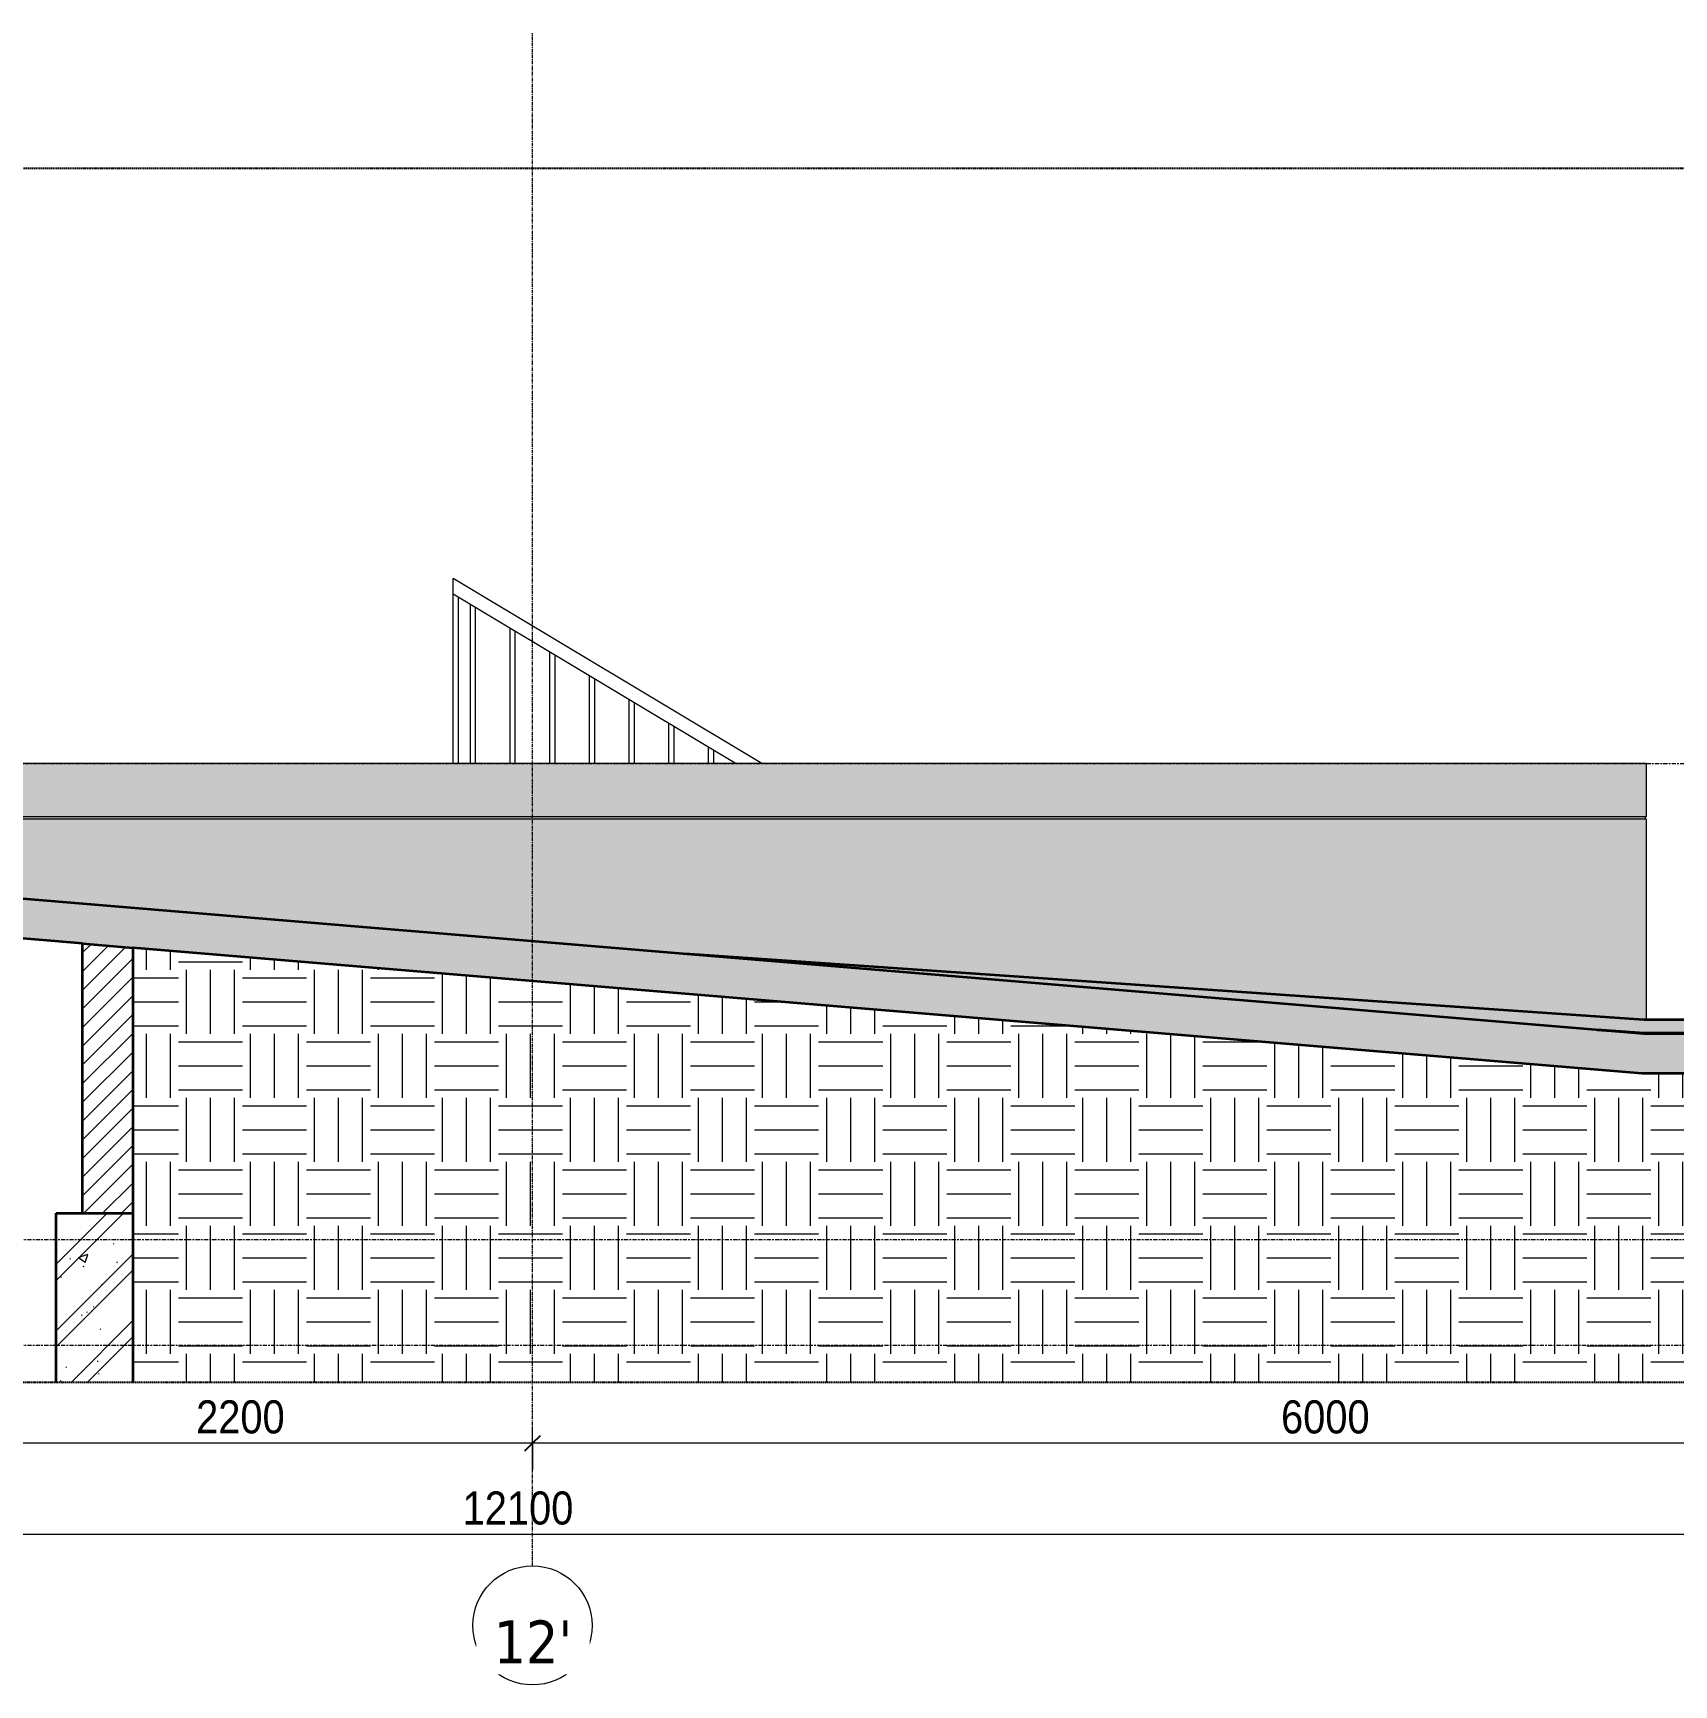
# Model space of a CAD drawing. Header units: millimetres. Extents: x 46404 to 154333, y -1327 to 55734.
# Drawn here: x 143961 to 150162, y -1283 to 4961 of the extents above; entities that cross this region are included whole.
import ezdxf

# ---------------------------------------------------------------- set-up
doc = ezdxf.new("R2010")
doc.units = ezdxf.units.MM
for name, pattern in [('Centre', [31.75, 6.35, -4.7625, 15.875, -4.7625]), ('Grid Line', [22.225, 12.7, -3.175, 3.175, -3.175]), ('Hidden', [7.14375, 4.7625, -2.38125])]:
    doc.linetypes.add(name, pattern=pattern)
for name, color, linetype, lineweight in [('0-2', 10, 'Continuous', 5), ('A-ANNO-DIMS', 211, 'Continuous', 9), ('A-ANNO-DIMS-50', 211, 'Continuous', 9), ('A-DETL-GENF', 92, 'Continuous', 18), ('A-DETL-GENF-1', 9, 'Continuous', 18), ('A-DETL-GENF-3', 92, 'Hidden', 25), ('A-DETL-MEDM', 33, 'Continuous', 35), ('A-FLOR-FNSH-1', 7, 'Continuous', 35), ('A-FLOR-HRAL', 11, 'Continuous', 18), ('A-FLOR-HRAL-3', 253, 'Continuous', 18), ('A-FLOR-LEVL-2', 51, 'Centre', 9), ('A-FLOR-PATT-1', 253, 'Continuous', 18), ('A-FLOR-PATT-2', 8, 'Continuous', 18), ('A-WALL', 113, 'Continuous', 18), ('A-WALL-PATT-4', 254, 'Continuous', 5), ('A-WALL-PATT-5', 9, 'Continuous', 18), ('S-GRID-1', 1, 'Grid Line', 9), ('S-GRID-IDEN', 1, 'Continuous', 9)]:
    doc.layers.add(name, color=color, linetype=linetype, lineweight=lineweight)
doc.styles.add('Tahoma_B', font='tahomabd.ttf', dxfattribs={"height": 162.5})
doc.styles.add('UTM Avo', font='', dxfattribs={"width": 0.9, "height": 125})
doc.styles.get('UTM Avo').set_extended_font_data('UTM Avo')
doc.dimstyles.new('1_Dim_chi_tiet_2_5', dxfattribs={"dimscale": 304.8, "dimtxt": 124.912619, "dimasz": 0.19685, "dimexe": 0.164042, "dimexo": 0.0625, "dimgap": 0.016404, "dimtad": 1, "dimdec": 0, "dimrnd": 5, "dimzin": 0, "dimdsep": 46, "dimtxsty": 'UTM Avo', "dimblk1": 'OBLIQUE', "dimblk2": 'OBLIQUE', "dimsah": 1, "dimcen": 0.09, "dimdle": 0.164042, "dimazin": 0, "dimtfac": 1, "dimtdec": 4, "dimtix": 1, "dimtmove": 0, "dimatfit": 3, "dimfxl": 0.328084, "dimfxlon": 1, "dimtvp": 1, "dimtolj": 1, "dimtzin": 0, "dimarcsym": 2})
pattern_1 = [(50, (-106564.9, 15725), (364.368, -31.8783), [38.1, -419.1]), (355, (-106564.9, 15725), (-70.486, 382.113), [30.48, -335.28]), (100.451, (-106534.54, 15722.34), (293.885, 350.2334), [32.38, -356.18]), (46.184, (-106564.9, 15826.6), (542.158, -84.086), [57.15, -628.65]), (96.636, (-106519.7, 15819.6), (474.805, 494.855), [48.57, -534.27]), (351.184, (-106564.9, 15826.6), (474.81, 494.85), [45.72, -502.92]), (21, (-106514.1, 15801.2), (303.2285, -204.5305), [38.1, -419.1]), (326, (-106514.1, 15801.2), (123.604, 368.376), [30.48, -335.28]), (71.451, (-106488.83, 15784.16), (426.834, 163.843), [32.38, -356.18]), (37.5, (-106564.9, 15725), (6.1766, 169.1102), [3.353, -327.863, 3.353, -337.007, -336.55]), (37.5, (-106564.9, 15725), (6.1766, 169.1102), [-671.576, 3.353, -333.197]), (7.5, (-106564.9, 15725), (133.6389, 200.3615), [3.353, -190.703, 3.353, -320.243, -128.27]), (7.5, (-106564.9, 15725), (133.6389, 200.3615), [-517.652, 3.353, -124.917]), (327.5, (-106678.19, 15725), (271.1818, -11.4584), [3.353, -123.647, 3.353, -392.887, -525.78]), (327.5, (-106678.19, 15725), (271.1818, -11.4584), [-523.24, 3.353, -522.427]), (317.5, (-106728.99, 15725), (296.2585, 50.853), [3.353, -161.747, 3.353, -259.791, -373.38]), (317.5, (-106728.99, 15725), (296.2585, 50.853), [-428.244, 3.353, -370.027]), (45, (-106564.9, 15725), (-125.7236, 125.7236), []), (45, (-106564.9, 15915.5), (-125.7236, 125.7236), [])]

# ---------------------------------------------------------------- blocks, each defined once
blk = doc.blocks.new('NCV_TKTC_KET CAU_rvt-6-TKCS_RAMP NKT 2 - MẶT CẮT 2')
at = {"layer": 'A-FLOR-PATT-1'}
h = blk.add_hatch(dxfattribs=at)
h.set_pattern_fill('FP_44', color=256, style=0, pattern_type=2)
h.set_pattern_definition(pattern_1)
h.paths.add_polyline_path([(-101752.6, 1178.3), (-101752.6, 1180.8), (-101928.9, 1192.9), (-101753.9, 1178.3)])
h = blk.add_hatch(dxfattribs=at)
h.set_pattern_fill('FP_44', color=256, style=0, pattern_type=2)
h.set_pattern_definition(pattern_1)
h.paths.add_polyline_path([(-101752.6, 1178.3), (-101752.6, 1180.8), (-101928.9, 1192.9), (-101753.9, 1178.3)])
h = blk.add_hatch(dxfattribs=at)
h.set_pattern_fill('FP_44', color=256, style=0, pattern_type=2)
h.set_pattern_definition(pattern_1)
h.paths.add_polyline_path([(-101752.6, 1178.3), (-100452.6, 1178.3), (-100452.6, 1180.8), (-101752.6, 1180.8)])
h = blk.add_hatch(dxfattribs=at)
h.set_pattern_fill('FP_44', color=256, style=0, pattern_type=2)
h.set_pattern_definition(pattern_1)
h.paths.add_polyline_path([(-101752.6, 1178.3), (-100452.6, 1178.3), (-100452.6, 1180.8), (-101752.6, 1180.8)])
at = {"layer": 'A-WALL-PATT-5'}
h = blk.add_hatch(dxfattribs=at)
h.set_pattern_fill('FP_44', color=256, style=0, pattern_type=2)
h.set_pattern_definition(pattern_1)
h.paths.add_polyline_path([(-107752.6, -139.2), (-107462.6, -139.2), (-107462.6, 500), (-107752.6, 500)])
h = blk.add_hatch(dxfattribs=at)
h.set_pattern_fill('FP_44', color=256, style=0, pattern_type=2)
h.set_pattern_definition(pattern_1)
h.paths.add_polyline_path([(-107752.6, -139.2), (-107462.6, -139.2), (-107462.6, 500), (-107752.6, 500)])
at = {"layer": 'A-FLOR-FNSH-1'}
for p, q in [((-101752.6, 1180.8), (-101928.9, 1192.9)), ((-101752.6, 1178.3), (-101752.6, 1180.8)), ((-100452.6, 1180.8), (-101752.6, 1180.8)), ((-101752.6, 1180.8), (-101752.6, 1178.3))]:
    blk.add_line(p, q, dxfattribs=at)
blk = doc.blocks.new('Railing - 20mm-2407305-TKCS_RAMP NKT 2 - MẶT CẮT 2')
at = {"layer": 'A-FLOR-HRAL'}
for p, q in [((-106187.5, 2200), (-106187.5, 2802.7)), ((-106167.5, 2200), (-106167.5, 2790.7))]:
    blk.add_line(p, q, dxfattribs=at)
blk = doc.blocks.new('Railing - 20mm-2407303-TKCS_RAMP NKT 2 - MẶT CẮT 2')
at = {"layer": 'A-FLOR-HRAL'}
for p, q in [((-106037.5, 2200), (-106037.5, 2712.7)), ((-106017.5, 2200), (-106017.5, 2700.7))]:
    blk.add_line(p, q, dxfattribs=at)
blk = doc.blocks.new('Railing - 20mm-V36-TKCS_RAMP NKT 2 - MẶT CẮT 2')
at = {"layer": 'A-FLOR-HRAL'}
for p, q in [((-105887.5, 2200), (-105887.5, 2622.7)), ((-105867.5, 2200), (-105867.5, 2610.7))]:
    blk.add_line(p, q, dxfattribs=at)
blk = doc.blocks.new('Railing - 20mm-V37-TKCS_RAMP NKT 2 - MẶT CẮT 2')
at = {"layer": 'A-FLOR-HRAL'}
for p, q in [((-105737.5, 2200), (-105737.5, 2532.7)), ((-105717.5, 2200), (-105717.5, 2520.7))]:
    blk.add_line(p, q, dxfattribs=at)
blk = doc.blocks.new('Railing - 20mm-V38-TKCS_RAMP NKT 2 - MẶT CẮT 2')
at = {"layer": 'A-FLOR-HRAL'}
for p, q in [((-105587.5, 2200), (-105587.5, 2442.7)), ((-105567.5, 2200), (-105567.5, 2430.7))]:
    blk.add_line(p, q, dxfattribs=at)
blk = doc.blocks.new('Railing - 20mm-V39-TKCS_RAMP NKT 2 - MẶT CẮT 2')
at = {"layer": 'A-FLOR-HRAL'}
for p, q in [((-105437.5, 2200), (-105437.5, 2352.7)), ((-105417.5, 2200), (-105417.5, 2340.7))]:
    blk.add_line(p, q, dxfattribs=at)
blk = doc.blocks.new('Railing - 20mm-V40-TKCS_RAMP NKT 2 - MẶT CẮT 2')
at = {"layer": 'A-FLOR-HRAL'}
for p, q in [((-105287.5, 2200), (-105287.5, 2262.7)), ((-105267.5, 2200), (-105267.5, 2250.7))]:
    blk.add_line(p, q, dxfattribs=at)
blk = doc.blocks.new('Railing - 20mm-2407301-TKCS_RAMP NKT 2 - MẶT CẮT 2')
at = {"layer": 'A-FLOR-HRAL'}
for p, q in [((-106252.5, 2200), (-106252.5, 2841.7)), ((-106232.5, 2200), (-106232.5, 2829.7))]:
    blk.add_line(p, q, dxfattribs=at)
blk = doc.blocks.new('Railing - Railing-939322-TKCS_RAMP NKT 2 - MẶT CẮT 2')
for name in ['Railing - 20mm-2407301-TKCS_RAMP NKT 2 - MẶT CẮT 2', 'Railing - 20mm-2407305-TKCS_RAMP NKT 2 - MẶT CẮT 2', 'Railing - 20mm-2407303-TKCS_RAMP NKT 2 - MẶT CẮT 2', 'Railing - 20mm-V36-TKCS_RAMP NKT 2 - MẶT CẮT 2', 'Railing - 20mm-V37-TKCS_RAMP NKT 2 - MẶT CẮT 2', 'Railing - 20mm-V38-TKCS_RAMP NKT 2 - MẶT CẮT 2', 'Railing - 20mm-V39-TKCS_RAMP NKT 2 - MẶT CẮT 2', 'Railing - 20mm-V40-TKCS_RAMP NKT 2 - MẶT CẮT 2']:
    blk.add_blockref(name, (0, 0))
blk = doc.blocks.new('Top Rail Type - Top Rail_Internal_-939339-TKCS_RAMP NKT 2 - MẶT CẮT 2')
at = {"layer": 'A-FLOR-HRAL'}
for p, q in [((-106252.5, 2841.7), (-106252.5, 2900)), ((-105085.8, 2200), (-106252.5, 2900)), ((-106252.5, 2841.7), (-105183, 2200))]:
    blk.add_line(p, q, dxfattribs=at)
blk = doc.blocks.new('BORDER VIEW - BORDER VIEW-2378347-TKCS_RAMP NKT 2 - MẶT CẮT 2')
at = {"layer": 'A-DETL-GENF-3'}
for p, q in [((-113367.3, 4450), (-99842.6, 4450)), ((-99842.6, -139.2), (-113367.3, -139.2))]:
    blk.add_line(p, q, dxfattribs=at)
blk = doc.blocks.new('Grid - M_Grid Head - Circle-353313-TKCS_RAMP NKT 2 - MẶT CẮT 2')
at = {"layer": 'S-GRID-IDEN'}
blk.add_circle((-99952.6, -1057.8), 225, dxfattribs=at)
blk = doc.blocks.new('DIMBLOCK27-TKCS_RAMP NKT 2 - MẶT CẮT 2')
at = {"layer": 'A-ANNO-DIMS-50', "lineweight": 25}
for p, q in [((145848.4, -369.4), (145818.4, -399.4)), ((145848.4, -369.4), (145878.4, -339.4)), ((151848.4, -369.4), (151818.4, -399.4)), ((151848.4, -369.4), (151878.4, -339.4))]:
    blk.add_line(p, q, dxfattribs=at)
at = {"layer": 'A-ANNO-DIMS-50'}
for p, q in [((145848.4, -469.4), (145848.4, -319.4)), ((151898.4, -369.4), (145848.4, -369.4)), ((145848.4, -369.4), (145848.4, -469.4)), ((151848.4, -469.4), (151848.4, -319.4)), ((151848.4, -369.4), (151848.4, -469.4))]:
    blk.add_line(p, q, dxfattribs=at)
at = {"layer": 'A-ANNO-DIMS-50', "color": 0, "insert": (148677.2, -207), "char_height": 125, "width": 410.824, "attachment_point": 1, "line_spacing_factor": 1.110334, "style": 'UTM Avo'}
blk.add_mtext('6000', dxfattribs=at)
blk = doc.blocks.new('_Oblique')
at = {"color": 0, "linetype": 'ByBlock', "lineweight": -2}
blk.add_line((-0.5, -0.5), (0.5, 0.5), dxfattribs=at)
blk = doc.blocks.new('DIMBLOCK28-TKCS_RAMP NKT 2 - MẶT CẮT 2')
at = {"layer": 'A-ANNO-DIMS-50', "lineweight": 25}
for p, q in [((143648.4, -369.4), (143618.4, -399.4)), ((143648.4, -369.4), (143678.4, -339.4)), ((145848.4, -369.4), (145818.4, -399.4)), ((145848.4, -369.4), (145878.4, -339.4))]:
    blk.add_line(p, q, dxfattribs=at)
at = {"layer": 'A-ANNO-DIMS-50'}
for p, q in [((143648.4, -469.4), (143648.4, -319.4)), ((145848.4, -369.4), (143648.4, -369.4)), ((143648.4, -369.4), (143648.4, -469.4)), ((145848.4, -469.4), (145848.4, -319.4)), ((145848.4, -369.4), (145848.4, -469.4))]:
    blk.add_line(p, q, dxfattribs=at)
at = {"layer": 'A-ANNO-DIMS-50', "color": 0, "insert": (144577.2, -207), "char_height": 125, "width": 410.824, "attachment_point": 1, "line_spacing_factor": 1.110334, "style": 'UTM Avo'}
blk.add_mtext('2200', dxfattribs=at)
blk = doc.blocks.new('DIMBLOCK30-TKCS_RAMP NKT 2 - MẶT CẮT 2')
at = {"layer": 'A-ANNO-DIMS-50'}
for p, q in [((139748.3, -813.8), (139748.3, -663.8)), ((151848.4, -813.8), (151848.4, -663.8)), ((151898.4, -713.8), (139698.3, -713.8)), ((139748.3, -713.8), (139748.3, -813.8)), ((151848.4, -713.8), (151848.4, -813.8))]:
    blk.add_line(p, q, dxfattribs=at)
at = {"layer": 'A-ANNO-DIMS-50', "lineweight": 25}
for p, q in [((139748.3, -713.8), (139778.3, -683.8)), ((151848.4, -713.8), (151878.4, -683.8)), ((139748.3, -713.8), (139718.3, -743.8)), ((151848.4, -713.8), (151818.4, -743.8))]:
    blk.add_line(p, q, dxfattribs=at)
at = {"layer": 'A-ANNO-DIMS-50', "color": 0, "insert": (145584.4, -551.4), "char_height": 125, "width": 513.53, "attachment_point": 1, "line_spacing_factor": 1.110334, "style": 'UTM Avo'}
blk.add_mtext('12100', dxfattribs=at)

msp = doc.modelspace()

# ---------------------------------------------------------------- hatches: boundary and pattern name
at = {"layer": 'A-DETL-GENF-1'}
h = msp.add_hatch(dxfattribs=at)
h.set_pattern_fill('FP_44', color=256, style=0, pattern_type=2)
h.set_pattern_definition([(50, (145236.05, 15725), (364.368, -31.8783), [38.1, -419.1]), (355, (145236.05, 15725), (-70.486, 382.113), [30.48, -335.28]), (100.451, (145266.4, 15722.34), (293.885, 350.233), [32.38, -356.18]), (46.184, (145236.05, 15826.6), (542.158, -84.086), [57.15, -628.65]), (96.636, (145281.23, 15819.6), (474.805, 494.855), [48.57, -534.27]), (351.184, (145236.05, 15826.6), (474.81, 494.85), [45.72, -502.92]), (21, (145286.85, 15801.2), (303.2285, -204.5305), [38.1, -419.1]), (326, (145286.85, 15801.2), (123.604, 368.376), [30.48, -335.28]), (71.451, (145312.12, 15784.16), (426.834, 163.843), [32.38, -356.18]), (37.5, (145236.05, 15725), (6.1766, 169.1102), [3.353, -327.863, 3.353, -337.007, -336.55]), (37.5, (145236.05, 15725), (6.1766, 169.1102), [-671.576, 3.353, -333.197]), (7.5, (145236.05, 15725), (133.6389, 200.3615), [3.353, -190.703, 3.353, -320.243, -128.27]), (7.5, (145236.05, 15725), (133.6389, 200.3615), [-517.652, 3.353, -124.917]), (327.5, (145122.77, 15725), (271.1818, -11.4584), [3.353, -123.647, 3.353, -392.887, -525.78]), (327.5, (145122.77, 15725), (271.1818, -11.4584), [-523.24, 3.353, -522.427]), (317.5, (145071.97, 15725), (296.2585, 50.853), [3.353, -161.747, 3.353, -259.791, -373.38]), (317.5, (145071.97, 15725), (296.2585, 50.853), [-428.244, 3.353, -370.027]), (45, (145236.05, 15725), (-125.7236, 125.7236), []), (45, (145236.05, 15915.5), (-125.7236, 125.7236), [])])
h.paths.add_polyline_path([(151098.3, 778.3), (151348.3, 778.3), (151348.3, 1178.3), (150040.8, 1178.8), (140840.8, 1945), (139348.3, 1945), (139348.3, 1795), (140840.8, 1795), (150040.8, 1028.3), (151098.3, 1028.3), (151098.3, 949.1)])
h = msp.add_hatch(dxfattribs=at)
h.set_pattern_fill('FP_54', color=256, style=0, pattern_type=2)
h.set_pattern_definition([(45, (145236.05, 15725), (-35.35534, 35.35534), [])])
h.paths.add_polyline_path([(144148.4, 500), (144338.4, 500), (144338.4, 1503.5), (144148.4, 1519.4), (144148.4, 1028.3)])
h = msp.add_hatch(dxfattribs=at)
h.set_pattern_fill('FP_55', color=256, style=0, pattern_type=2)
h.set_pattern_definition([(0, (145236.05, 15725), (241.935, 241.935), [241.935, -241.935]), (0, (145236.05, 15815.73), (241.935, 241.935), [241.935, -241.935]), (0, (145236.05, 15906.45), (241.935, 241.935), [241.935, -241.935]), (90, (145266.3, 15936.7), (-241.935, 241.935), [241.935, -241.935]), (90, (145357.02, 15936.7), (-241.935, 241.935), [241.935, -241.935]), (90, (145447.74, 15936.7), (-241.935, 241.935), [241.935, -241.935])])
h.paths.add_polyline_path([(146427.7, -139.2), (151958.4, -139.2), (151997.2, -134.1), (152033.4, -119.1), (152064.5, -95.3), (152088.3, -64.2), (152103.3, -28), (152108.4, 10.8), (152108.4, 500), (151548.4, 500), (151548.4, 778.3), (151098.3, 778.3), (151098.3, 1028.3), (150040.8, 1028.3), (144338.4, 1503.5), (144338.4, -139.2), (145379.6, -139.2)])
at = {"layer": 'A-FLOR-PATT-2'}
h = msp.add_hatch(dxfattribs=at)
h.set_pattern_fill('FP_47', color=256, style=0, pattern_type=2)
h.set_pattern_definition([(0, (145236.05, 15725), (203.2, 50.8), [16.764, -135.636, 16.764, -135.636, -812.8]), (0, (145236.05, 15725), (203.2, 50.8), [-304.8, 16.764, -288.036, 16.764, -135.636, -355.6]), (0, (145236.05, 15725), (203.2, 50.8), [-762, 16.764, -84.836, 16.764, -237.236]), (120, (145312.25, 15750.4), (-145.59409, 150.57636), [16.764, -135.636, 16.764, -135.636, -812.8]), (120, (145312.25, 15750.4), (-145.59409, 150.57636), [-304.8, 16.764, -288.036, 16.764, -135.636, -355.6]), (120, (145312.25, 15750.4), (-145.59409, 150.57636), [-762, 16.764, -84.836, 16.764, -237.236]), (240, (145337.65, 15852), (-57.60591, -201.37636), [16.764, -135.636, 16.764, -135.636, -812.8]), (240, (145337.65, 15852), (-57.60591, -201.37636), [-304.8, 16.764, -288.036, 16.764, -135.636, -355.6]), (240, (145337.65, 15852), (-57.60591, -201.37636), [-762, 16.764, -84.836, 16.764, -237.236])])
h.paths.add_polyline_path([(150424.1, 1180.8), (151348.3, 1180.8), (151348.3, 1230.8), (150040.8, 1231.3), (146423.7, 1480.3), (149872.1, 1192.9), (150048.3, 1180.8)])
at = {"layer": 'A-WALL-PATT-4'}
h = msp.add_hatch(color=256, dxfattribs=at)
h.paths.add_polyline_path([(150048.3, 1230.8), (150058.3, 1230.8), (150058.3, 1990), (141698.4, 1990), (141698.4, 1874.1), (146423.7, 1480.3), (150047.1, 1230.9)])
h.paths.add_polyline_path([(141498.4, 1890.7), (141498.4, 1990), (141238.3, 1990), (141238.3, 1912.4), (141248.3, 1911.6)])
h.paths.add_polyline_path([(146920.8, 2000), (150058.3, 2000), (150058.3, 2200), (141238.3, 2200), (141238.3, 2000), (145169.2, 2000)])
h = msp.add_hatch(color=256, dxfattribs=at)
h.paths.add_polyline_path([(143417.5, 1990), (150054.3, 1990), (150054.3, 2000), (141698.4, 2000), (141698.4, 1990)])
h.paths.add_polyline_path([(141248.3, 1990), (141498.4, 1990), (141498.4, 2000), (141242.3, 2000), (141242.3, 1990)])

# ---------------------------------------------------------------- linework, layer by layer
at = {"layer": 'A-DETL-MEDM'}
for p, q in [((150047.1, 1178.3), (140847.1, 1945)), ((144148.4, 1519.4), (140840.8, 1795)), ((144148.4, 1519.4), (144338.4, 1503.5)), ((144148.4, 500), (144148.4, 1519.4)), ((150040.8, 1028.3), (144338.4, 1503.5)), ((144338.4, 1503.5), (144338.4, -139.2)), ((151348.3, 1178.3), (150047.1, 1178.3)), ((151098.3, 1028.3), (150040.8, 1028.3)), ((144048.4, -139.2), (144048.4, 500)), ((144048.4, 500), (144148.4, 500)), ((144148.4, 500), (144338.4, 500))]:
    msp.add_line(p, q, dxfattribs=at)
at = {"layer": 'A-FLOR-FNSH-1'}
for p, q in [((150048.3, 1230.8), (146423.7, 1480.3)), ((149872.1, 1192.9), (150048.3, 1180.8)), ((151348.3, 1230.8), (150048.3, 1230.8)), ((150048.3, 1180.8), (151348.3, 1180.8))]:
    msp.add_line(p, q, dxfattribs=at)
at = {"layer": 'A-FLOR-LEVL-2'}
for p, q in [((137442.5, 2200), (152634.5, 2200)), ((152634.5, 400), (137442.5, 400)), ((151999.5, 0), (137442.5, 0))]:
    msp.add_line(p, q, dxfattribs=at)
at = {"layer": 'A-WALL'}
for p, q in [((150058.3, 2200), (141238.3, 2200)), ((150058.3, 2000), (150058.3, 2200)), ((141698.4, 2000), (150058.3, 2000)), ((150054.3, 1990), (150054.3, 2000)), ((150058.3, 1990), (141698.4, 1990)), ((150058.3, 1230.8), (150058.3, 1990))]:
    msp.add_line(p, q, dxfattribs=at)
at = {"layer": 'S-GRID-1'}
for p, q in [((145848.4, 3711.2), (145848.4, 4961.2)), ((145848.4, 417.2), (145848.4, 3711.2)), ((145848.4, -832.8), (145848.4, 417.2))]:
    msp.add_line(p, q, dxfattribs=at)

# ---------------------------------------------------------------- block references
at = {"layer": '0-2'}
msp.add_blockref('NCV_TKTC_KET CAU_rvt-6-TKCS_RAMP NKT 2 - MẶT CẮT 2', (251801, 0), dxfattribs=at)
at = {"layer": 'A-DETL-GENF'}
msp.add_blockref('BORDER VIEW - BORDER VIEW-2378347-TKCS_RAMP NKT 2 - MẶT CẮT 2', (251801, 0), dxfattribs=at)
at = {"layer": 'A-FLOR-HRAL'}
msp.add_blockref('Top Rail Type - Top Rail_Internal_-939339-TKCS_RAMP NKT 2 - MẶT CẮT 2', (251801, 0), dxfattribs=at)
at = {"layer": 'A-FLOR-HRAL-3'}
msp.add_blockref('Railing - Railing-939322-TKCS_RAMP NKT 2 - MẶT CẮT 2', (251801, 0), dxfattribs=at)
at = {"layer": 'S-GRID-IDEN'}
msp.add_blockref('Grid - M_Grid Head - Circle-353313-TKCS_RAMP NKT 2 - MẶT CẮT 2', (245801, 0), dxfattribs=at)

# ---------------------------------------------------------------- dimensions: what is measured, and where the dimension line sits
at = {"layer": 'A-ANNO-DIMS'}
for base, p1, p2, override, picture, middle in [((143648.4, -369.4), (145848.4, -469.4), (143648.4, -469.4), {"dimpost": '<>', "dimfxl": 2200}, 'DIMBLOCK28-TKCS_RAMP NKT 2 - MẶT CẮT 2', (144748.4, -299.7)), ((145848.4, -369.4), (151848.4, -469.4), (145848.4, -469.4), {"dimpost": '<>', "dimfxl": 6000}, 'DIMBLOCK27-TKCS_RAMP NKT 2 - MẶT CẮT 2', (148848.4, -299.7)), ((139748.3, -713.8), (151848.4, -813.8), (139748.3, -813.8), {"dimpost": '<>', "dimfxl": 12100.071331}, 'DIMBLOCK30-TKCS_RAMP NKT 2 - MẶT CẮT 2', (145798.4, -644.1))]:
    dim = msp.add_linear_dim(base=base, p1=p1, p2=p2, dimstyle='1_Dim_chi_tiet_2_5', override=override, dxfattribs=at)
    dim.commit()
    dim.dimension.update_dxf_attribs({"geometry": picture, "text_midpoint": middle})

# ---------------------------------------------------------------- next in the draw order: texts
at = {"layer": 'S-GRID-IDEN', "insert": (145850.5, -1120.2), "char_height": 162.5, "width": 347.5, "attachment_point": 5, "line_spacing_factor": 0.996129, "style": 'Tahoma_B', "bg_fill": 3, "box_fill_scale": 1.25, "bg_fill_color": 256, "bg_fill_true_color": 13158600, "bg_fill_transparency": 0}
msp.add_mtext("\\pt634.99962,1269.99925,1905.0005,2540.00013,3174.99975,3809.99937,4445.00062,5080.00025,5714.99987,6349.9995,6985.00075,7620.00037,8255,8889.99962,9524.99925,10160.0005,10795.00013,11429.99975,12064.99938,12700.00063,13335.00025,13969.99988,14604.9995,15240.00075,15875.00038,16510,17144.99963,17779.99925,18415.0005,19050.00013,19684.99975,20319.99938;12'", dxfattribs=at)

doc.saveas('drawing.dxf')
